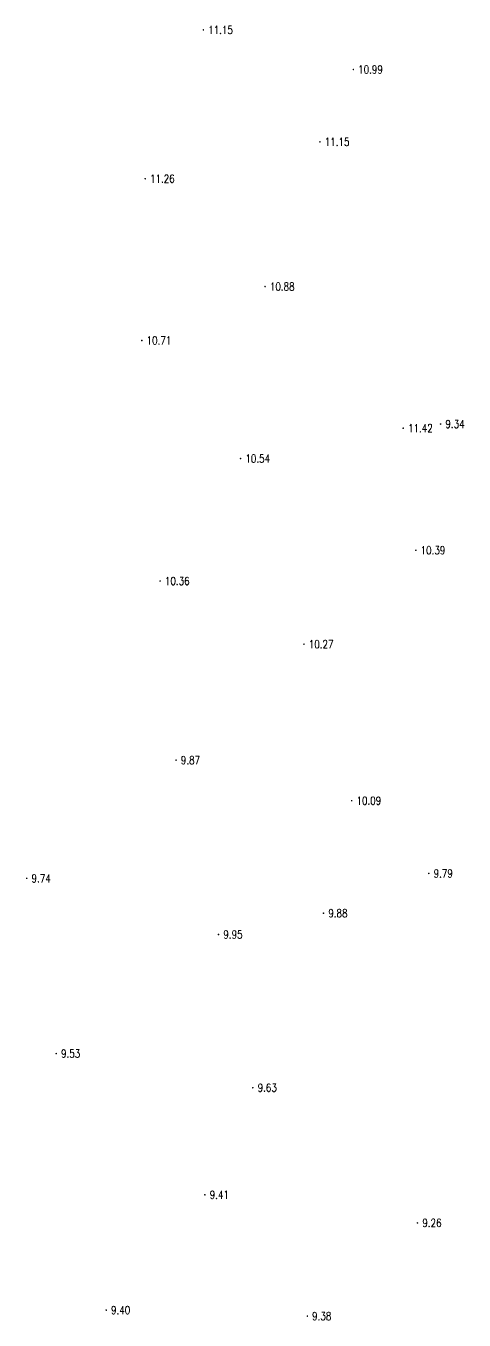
# Model space of a CAD drawing. Extents: x 476861 to 479475, y 2367369 to 2370541.
# Drawn here: x 478736.8 to 478791.5, y 2369169.4 to 2369331.1 of the extents above; entities that cross this region are included whole.
import ezdxf
from ezdxf.enums import TextEntityAlignment as Align

# ---------------------------------------------------------------- set-up
doc = ezdxf.new("R2010")
doc.units = 0
doc.header["$LTSCALE"] = 0.5
doc.layers.get('0').update_dxf_attribs({"linetype": 'CONTINUOUS'})
doc.layers.add('GCD', color=1, linetype='CONTINUOUS')
doc.styles.add('HZ', font='rs.shx', dxfattribs={"width": 0.8, "bigfont": 'hztxt.shx'})

# ---------------------------------------------------------------- blocks, each defined once
blk = doc.blocks.new('GC200')
at = {"linetype": 'Continuous', "const_width": 0.2, "flags": 128}
blk.add_lwpolyline([(-0.1, 0, 1), (0.1, 0, 1)], format="xyb", close=True, dxfattribs=at)

msp = doc.modelspace()

# ---------------------------------------------------------------- block references
at = {"layer": 'GCD', "linetype": 'Continuous'}
ref = msp.add_blockref('GC200', (478758.97, 2369330.63, 11.15), dxfattribs=dict(at, xscale=0.5, yscale=0.5, zscale=0.5))
ref.add_attrib('height', '11.15', dxfattribs={"linetype": 'Continuous', "height": 1, "style": 'HZ', "width": 0.8}).set_placement((478759.57, 2369330.63, 11.15), align=Align.MIDDLE_LEFT)
ref = msp.add_blockref('GC200', (478777.689, 2369325.676, 10.99), dxfattribs=dict(at, xscale=0.5, yscale=0.5, zscale=0.5))
ref.add_attrib('height', '10.99', dxfattribs={"linetype": 'Continuous', "height": 1, "style": 'HZ', "width": 0.8}).set_placement((478778.289, 2369325.676, 10.99), align=Align.MIDDLE_LEFT)
ref = msp.add_blockref('GC200', (478773.524, 2369316.635, 11.152), dxfattribs=dict(at, xscale=0.5, yscale=0.5, zscale=0.5))
ref.add_attrib('height', '11.15', dxfattribs={"linetype": 'Continuous', "height": 1, "style": 'HZ', "width": 0.8}).set_placement((478774.124, 2369316.635, 11.152), align=Align.MIDDLE_LEFT)
ref = msp.add_blockref('GC200', (478751.709, 2369312.028, 11.26), dxfattribs=dict(at, xscale=0.5, yscale=0.5, zscale=0.5))
ref.add_attrib('height', '11.26', dxfattribs={"linetype": 'Continuous', "height": 1, "style": 'HZ', "width": 0.8}).set_placement((478752.309, 2369312.028, 11.26), align=Align.MIDDLE_LEFT)
ref = msp.add_blockref('GC200', (478766.672, 2369298.549, 10.883), dxfattribs=dict(at, xscale=0.5, yscale=0.5, zscale=0.5))
ref.add_attrib('height', '10.88', dxfattribs={"linetype": 'Continuous', "height": 1, "style": 'HZ', "width": 0.8}).set_placement((478767.272, 2369298.549, 10.883), align=Align.MIDDLE_LEFT)
ref = msp.add_blockref('GC200', (478751.289, 2369291.811, 10.71), dxfattribs=dict(at, xscale=0.5, yscale=0.5, zscale=0.5))
ref.add_attrib('height', '10.71', dxfattribs={"linetype": 'Continuous', "height": 1, "style": 'HZ', "width": 0.8}).set_placement((478751.889, 2369291.811, 10.71), align=Align.MIDDLE_LEFT)
ref = msp.add_blockref('GC200', (478788.584, 2369281.364, 9.343), dxfattribs=dict(at, xscale=0.5, yscale=0.5, zscale=0.5))
ref.add_attrib('height', '9.34', dxfattribs={"linetype": 'Continuous', "height": 1, "style": 'HZ', "width": 0.8}).set_placement((478789.184, 2369281.364, 9.343), align=Align.MIDDLE_LEFT)
ref = msp.add_blockref('GC200', (478783.917, 2369280.845, 11.416), dxfattribs=dict(at, xscale=0.5, yscale=0.5, zscale=0.5))
ref.add_attrib('height', '11.42', dxfattribs={"linetype": 'Continuous', "height": 1, "style": 'HZ', "width": 0.8}).set_placement((478784.517, 2369280.845, 11.416), align=Align.MIDDLE_LEFT)
ref = msp.add_blockref('GC200', (478763.613, 2369277.048, 10.543), dxfattribs=dict(at, xscale=0.5, yscale=0.5, zscale=0.5))
ref.add_attrib('height', '10.54', dxfattribs={"linetype": 'Continuous', "height": 1, "style": 'HZ', "width": 0.8}).set_placement((478764.213, 2369277.048, 10.543), align=Align.MIDDLE_LEFT)
ref = msp.add_blockref('GC200', (478785.493, 2369265.586, 10.39), dxfattribs=dict(at, xscale=0.5, yscale=0.5, zscale=0.5))
ref.add_attrib('height', '10.39', dxfattribs={"linetype": 'Continuous', "height": 1, "style": 'HZ', "width": 0.8}).set_placement((478786.093, 2369265.586, 10.39), align=Align.MIDDLE_LEFT)
ref = msp.add_blockref('GC200', (478753.57, 2369261.742, 10.36), dxfattribs=dict(at, xscale=0.5, yscale=0.5, zscale=0.5))
ref.add_attrib('height', '10.36', dxfattribs={"linetype": 'Continuous', "height": 1, "style": 'HZ', "width": 0.8}).set_placement((478754.17, 2369261.742, 10.36), align=Align.MIDDLE_LEFT)
ref = msp.add_blockref('GC200', (478771.53, 2369253.846, 10.266), dxfattribs=dict(at, xscale=0.5, yscale=0.5, zscale=0.5))
ref.add_attrib('height', '10.27', dxfattribs={"linetype": 'Continuous', "height": 1, "style": 'HZ', "width": 0.8}).set_placement((478772.13, 2369253.846, 10.266), align=Align.MIDDLE_LEFT)
ref = msp.add_blockref('GC200', (478755.562, 2369239.357, 9.87), dxfattribs=dict(at, xscale=0.5, yscale=0.5, zscale=0.5))
ref.add_attrib('height', '9.87', dxfattribs={"linetype": 'Continuous', "height": 1, "style": 'HZ', "width": 0.8}).set_placement((478756.162, 2369239.357, 9.87), align=Align.MIDDLE_LEFT)
ref = msp.add_blockref('GC200', (478777.485, 2369234.285, 10.09), dxfattribs=dict(at, xscale=0.5, yscale=0.5, zscale=0.5))
ref.add_attrib('height', '10.09', dxfattribs={"linetype": 'Continuous', "height": 1, "style": 'HZ', "width": 0.8}).set_placement((478778.085, 2369234.285, 10.09), align=Align.MIDDLE_LEFT)
ref = msp.add_blockref('GC200', (478736.919, 2369224.578, 9.74), dxfattribs=dict(at, xscale=0.5, yscale=0.5, zscale=0.5))
ref.add_attrib('height', '9.74', dxfattribs={"linetype": 'Continuous', "height": 1, "style": 'HZ', "width": 0.8}).set_placement((478737.519, 2369224.578, 9.74), align=Align.MIDDLE_LEFT)
ref = msp.add_blockref('GC200', (478787.108, 2369225.202, 9.792), dxfattribs=dict(at, xscale=0.5, yscale=0.5, zscale=0.5))
ref.add_attrib('height', '9.79', dxfattribs={"linetype": 'Continuous', "height": 1, "style": 'HZ', "width": 0.8}).set_placement((478787.708, 2369225.202, 9.792), align=Align.MIDDLE_LEFT)
ref = msp.add_blockref('GC200', (478773.965, 2369220.222, 9.878), dxfattribs=dict(at, xscale=0.5, yscale=0.5, zscale=0.5))
ref.add_attrib('height', '9.88', dxfattribs={"linetype": 'Continuous', "height": 1, "style": 'HZ', "width": 0.8}).set_placement((478774.565, 2369220.222, 9.878), align=Align.MIDDLE_LEFT)
ref = msp.add_blockref('GC200', (478760.862, 2369217.561, 9.948), dxfattribs=dict(at, xscale=0.5, yscale=0.5, zscale=0.5))
ref.add_attrib('height', '9.95', dxfattribs={"linetype": 'Continuous', "height": 1, "style": 'HZ', "width": 0.8}).set_placement((478761.462, 2369217.561, 9.948), align=Align.MIDDLE_LEFT)
ref = msp.add_blockref('GC200', (478740.604, 2369202.675, 9.53), dxfattribs=dict(at, xscale=0.5, yscale=0.5, zscale=0.5))
ref.add_attrib('height', '9.53', dxfattribs={"linetype": 'Continuous', "height": 1, "style": 'HZ', "width": 0.8}).set_placement((478741.204, 2369202.675, 9.53), align=Align.MIDDLE_LEFT)
ref = msp.add_blockref('GC200', (478765.142, 2369198.413, 9.632), dxfattribs=dict(at, xscale=0.5, yscale=0.5, zscale=0.5))
ref.add_attrib('height', '9.63', dxfattribs={"linetype": 'Continuous', "height": 1, "style": 'HZ', "width": 0.8}).set_placement((478765.742, 2369198.413, 9.632), align=Align.MIDDLE_LEFT)
ref = msp.add_blockref('GC200', (478759.159, 2369185.028, 9.415), dxfattribs=dict(at, xscale=0.5, yscale=0.5, zscale=0.5))
ref.add_attrib('height', '9.41', dxfattribs={"linetype": 'Continuous', "height": 1, "style": 'HZ', "width": 0.8}).set_placement((478759.759, 2369185.028, 9.415), align=Align.MIDDLE_LEFT)
ref = msp.add_blockref('GC200', (478785.697, 2369181.512, 9.261), dxfattribs=dict(at, xscale=0.5, yscale=0.5, zscale=0.5))
ref.add_attrib('height', '9.26', dxfattribs={"linetype": 'Continuous', "height": 1, "style": 'HZ', "width": 0.8}).set_placement((478786.297, 2369181.512, 9.261), align=Align.MIDDLE_LEFT)
ref = msp.add_blockref('GC200', (478746.844, 2369170.617, 9.4), dxfattribs=dict(at, xscale=0.5, yscale=0.5, zscale=0.5))
ref.add_attrib('height', '9.40', dxfattribs={"linetype": 'Continuous', "height": 1, "style": 'HZ', "width": 0.8}).set_placement((478747.444, 2369170.617, 9.4), align=Align.MIDDLE_LEFT)
ref = msp.add_blockref('GC200', (478771.951, 2369169.865, 9.38), dxfattribs=dict(at, xscale=0.5, yscale=0.5, zscale=0.5))
ref.add_attrib('height', '9.38', dxfattribs={"linetype": 'Continuous', "height": 1, "style": 'HZ', "width": 0.8}).set_placement((478772.551, 2369169.865, 9.38), align=Align.MIDDLE_LEFT)

doc.saveas('drawing.dxf')
